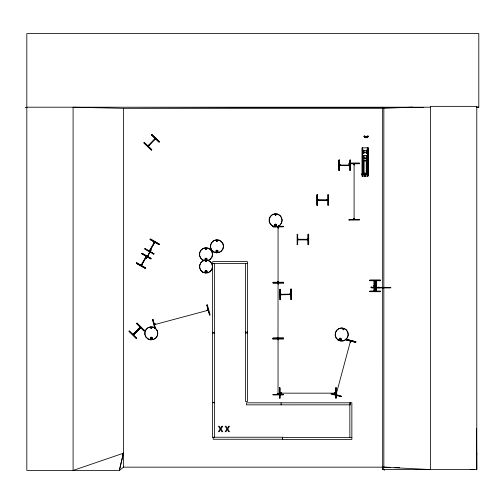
<?xml version="1.0" encoding="UTF-8"?>
<svg xmlns="http://www.w3.org/2000/svg" width="504" height="504" viewBox="0 0 504 504"><rect width="100%" height="100%" fill="white"/><g stroke="black" fill="none" stroke-linecap="round" stroke-linejoin="round"><path stroke-width="0.76" d="M336.741 393.996L336.281 393.876M350.519 340.962C349.379 342.008 351.238 342.808 350.916 341.095M350.23 341.857L350.69 341.977M350.872 341.277L350.412 341.158M278.422 282.807C279.31 284.262 277.225 284.25 278.063 282.807M278.063 338.543C277.206 337.182 279.21 336.968 278.479 338.512M278.517 339.57C277.906 340.622 277.584 338.121 278.46 338.846M354.451 163.756C355.339 165.218 353.254 165.199 354.091 163.762M354.091 219.492C353.216 218.043 355.339 218.056 354.451 219.492M151.773 328.072C150.696 325.88 150.746 330 151.773 327.808M205.437 248.926C206.923 247.206 206.293 250.627 205.506 249.064M205.689 248.926C206.923 248.302 205.481 249.512 205.934 249.197M206.312 261.236C205.745 260.033 205.758 262.307 206.312 261.091M216.474 240.925L216.733 240.477M217.262 240.925C216.38 241.945 217.016 239.746 217.23 241.063M476.519 456.044L476.86 453.789M343.684 329.49C342.726 328.482 343.665 330.139 343.369 329.666M278.479 227.77L278.025 227.852L278.057 226.832M278 281.629L278.504 281.516L278.416 282.568M278.013 283.027L278.479 283.021M278.473 282.347L278.019 282.429M278.032 283.828L278.485 283.746M278.006 337.604L278.473 337.598M278.479 338.323L278.416 337.491M277.981 393.429L278.454 393.422M354.035 163.976L354.507 163.976M354.514 164.701L354.06 164.776M354.029 218.553L354.501 218.553M354.507 219.278L354.054 219.353M154.306 324.324L155.276 324.022L155.389 324.444M336.099 394.575C335.885 392.918 337.598 394.071 336.451 394.89M336.363 393.781L336.124 394.695L336.559 394.695M336.477 394.783L336.741 393.914M350.255 341.977L350.494 341.069L336.099 394.651M350.608 342.071L350.847 341.158M341.164 396.717L341.309 396.157L331.235 393.529L331.09 394.09L341.176 396.673M345.807 339.135L355.881 341.762L355.736 342.323L345.662 339.696L355.767 342.185M366.395 137.498L365.935 136.874L366.402 136.735L365.879 136.685M365.419 175.619L364.789 175.669L365.425 175.556L364.789 175.442L365.425 175.335L364.789 175.222L365.425 175.108L364.789 174.995L365.425 174.882L364.846 174.554M141.876 264.732C141.845 263.535 140.276 265.425 141.498 265.406L146.563 256.505M146.147 256.271C144.881 256.958 146.343 258.048 146.462 256.448M149.606 251.206L149.656 250.154L150.142 250.337M153.922 242.764L154.18 243.161M154.734 242.399L149.656 251.112M371.19 287.828C370.969 284.861 374.516 289.535 371.19 287.305M378.498 287.356L378.58 287.816L378.58 287.356M145.593 257.034L145.971 257.55M150.828 327.682L150.91 328.306M151.553 328.098C151.345 326.762 150.583 328.86 151.54 328.01M205.55 260.877L206.042 261.733L206.539 260.877M206.489 261.418L206.546 261.028M275.121 214.597C275.461 216.985 276.891 213.249 275.115 214.748M374.585 285.554C375.871 284.514 375.871 287.312 374.585 286.272M375.637 286.272L374.075 286.493L374.075 285.333L375.637 285.554M365.387 174.542L364.783 174.554M155.182 323.971C156.353 324.286 154.022 325.244 154.495 324.217M208.234 310.25C207.113 311.459 206.665 309.443 208.139 309.897M122.774 454.57L123.423 453.209L123.423 108.341L73.093 107.207L73.093 470.44L123.423 453.209L123.486 467.158L119.423 470.44L26.825 470.44L26.825 33.56L478.8 33.56L478.8 107.207L476.444 107.213L478.8 107.207M342.89 329.225C345.448 328.583 341.762 330.882 343.407 328.873M382.675 469.583L383.846 467.158L383.846 108.335L382.649 107.081L382.675 469.583L476.79 469.583L476.79 106.357L430.529 106.357L430.529 469.583L383.846 467.158L123.486 467.158M289.642 294.72L289.781 294.034L290.833 294.103M280.01 392.799L281.056 392.704L280.948 393.265M317.488 199.874L318.503 199.836L318.427 200.29M297.694 239.287L298.74 239.192L298.633 239.759M339.45 165.073L340.502 164.978L340.71 165.438M326.957 200.34L326.85 199.779L327.896 199.874M306.904 239.765L307.056 239.192L308.101 239.287M348.699 165.551L348.812 164.978L349.864 165.073M136.634 262.836L136.351 263.34L145.398 268.487L145.681 267.983L136.634 262.836L145.65 268.046M141.781 253.789L142.071 253.285L151.118 258.432L150.828 258.936L141.794 253.77M150.072 239.494L150.356 238.991L159.403 244.138L159.119 244.642L150.072 239.494L159.151 244.579M141.057 265.224L141.523 264.411L141.851 264.632L141.473 265.337L146.469 256.448M141.574 264.317L145.58 257.279M145.631 257.185L146.097 256.366L146.412 256.542M149.341 250.929L149.808 250.116L150.123 250.293M149.858 250.022L154.438 241.977M153.915 242.89L154.382 242.071L154.715 242.298M154.854 242.21L149.688 251.055M153.682 254.192L153.972 253.688M147.288 256.876L150.28 251.698M371.801 287.356L371.876 287.771M379.241 287.759C379.682 286.908 377.351 287.028 377.969 287.771M148.031 145.769L148.371 146.097M148.869 145.574L148.598 145.202L147.918 145.965M148.907 145.612L148.491 145.209M155.125 138.449L154.394 139.154L154.772 139.419M133.472 333.761C134.492 333.799 132.905 335.324 132.955 334.272M133.837 334.133L133.516 333.661L132.842 334.467M140.011 327.222C141.044 327.241 139.463 328.728 139.501 327.732M140.383 327.594L133.176 334.643M154.394 139.054L154.722 139.728M205.594 260.902L206.489 260.902M275.392 214.66C275.241 216.002 276.52 214.175 275.373 214.742M290.846 294.575L280.602 294.796C279.934 293.895 282.379 294.053 281.371 294.771M281.446 294.701L281.364 294.248M289.901 294.538L289.888 294.065M290.701 294.506L290.613 294.053M280.224 393.214L280.224 392.748M281.024 393.196L280.948 392.742M334.801 393.221L334.725 392.767L335.74 392.799M335.74 393.164L334.694 393.265L334.801 392.698M349.87 165.551L339.62 165.551L339.671 165.022M340.471 165.476L340.395 165.022M327.902 200.346L317.659 200.346L317.709 199.817M348.925 165.488L348.925 165.022M349.719 165.476L349.644 165.022M326.957 200.29L326.957 199.817M308.108 239.765L297.864 239.765L297.908 239.236M307.163 239.702L307.163 239.236M343.816 329.673L343.489 329.893M155.471 138.776L148.296 146.091M147.993 145.889L148.642 145.209M148.718 145.127L154.325 139.287M154.4 139.205L155.383 138.701L148.258 146.135M151.408 150.11L151.805 149.688L144.295 142.487L143.892 142.903L151.408 150.11L143.923 142.871M140.54 327.436L133.541 334.921L140.704 327.594L133.22 334.599M133.459 334.839L140.622 327.518M132.917 334.391L133.585 333.724M133.661 333.648L140.2 327.102M139.463 327.846L140.125 327.184M136.653 338.272L136.244 338.682L128.917 331.286L129.289 330.914L136.653 338.272L129.188 331.015M278.466 281.623L277.943 281.629L278.057 282.568M278.428 283.853L278.422 282.914M278.006 339.652L278.447 339.646L278.403 338.631M277.988 394.153C279.581 394.286 277.238 391.923 278.044 394.367M207.22 310.099L207.339 310.552M208.039 310.357L207.913 309.903M379.184 287.828L379.184 287.248M152.97 319.479L152.416 319.637L154.822 328.224M154.407 324.299L155.314 324.047M155.408 324.4L154.501 324.645L208.127 310.275L207.22 310.527M207.125 310.18L208.032 309.928M290.625 294.575L280.539 294.683M335.525 393.214L335.525 392.748M349.644 165.545L339.671 165.488M327.682 200.29L327.682 199.817M327.682 200.34L317.709 200.29M298.633 239.702L298.633 239.236M307.887 239.702L307.887 239.236M307.887 239.759L297.908 239.759M377.969 287.248L377.969 287.828M412.631 107.113L383.846 108.335L123.423 108.335L423.763 107.383M280.533 294.323L281.471 294.298M281.579 294.298L289.674 294.128M289.781 294.122L290.72 294.103M290.947 299.489L291.52 299.477L291.299 289.069L290.726 289.082L290.966 299.483L290.871 289.076M349.064 163.214L359.472 163.151L359.472 163.724L349.064 163.794L349.064 163.214L359.472 163.195M349.064 163.649L359.472 163.655M349.07 219.668L359.478 219.605M349.07 220.059L359.478 220.04L359.478 219.461L349.064 219.523L349.07 220.103M277.49 226.258L283.437 226.271L283.443 226.8L273.029 226.863L273.029 226.29M273.029 226.794L283.443 226.655M278.473 227.046C276.979 226.92 279.21 229.207 278.416 226.832M283.443 282.246L273.036 282.259L273.036 283.179L283.443 283.065M283.443 282.53L273.036 282.599L283.45 282.631M273.042 282.839L283.45 282.776M273.011 338.134L283.424 338.071M273.017 338.524L283.424 338.455M273.042 339.104L283.456 339.085L283.424 338.02L273.011 338.089L273.042 339.154M279.399 387.784L279.972 387.778L280.041 398.185L279.462 398.191L279.443 387.784M280.117 392.799L281.056 392.792M281.056 393.158L280.117 393.164L335.632 393.164L334.694 393.17M334.694 392.805L335.632 392.799M280.948 393.208L280.041 393.214M273.017 394.544L283.431 394.481M25.2 107.51L26.825 107.51M26.825 107.207L430.529 107.207M363.844 136.351L368.474 136.351M363.844 136.496L368.474 136.496M368.122 147.842L362.105 147.867L362.137 176.06M362.515 150.727L367.718 150.727M362.515 152.636L367.718 152.636M362.515 155.497L367.718 155.497M362.508 158.042L367.712 158.042M350.444 160.052L349.864 160.052L349.889 170.459L350.444 170.459L350.393 160.052M362.508 160.902L367.712 160.902M339.564 165.073L340.502 165.073M340.609 165.073L348.705 165.073M348.812 165.073L349.757 165.073M339.45 170.459L338.877 170.459L338.877 160.052L339.45 160.052L339.431 170.459L339.381 160.052M362.515 173.174L367.718 173.174M361.645 173.981L368.581 173.981M361.645 174.195L368.581 174.195M364.682 174.523L365.532 174.485M362.105 176.06L368.122 176.035L368.096 147.842M327.896 194.846L328.476 194.846L328.476 205.254L327.896 205.254L327.972 194.846M317.596 199.874L318.541 199.874M318.427 199.76L326.743 199.874M326.85 199.874L327.789 199.874M297.801 239.287L298.74 239.287M298.847 239.287L306.949 239.287M307.056 239.287L307.994 239.287M297.114 244.673L297.694 244.673L297.694 234.266L297.114 234.266L297.165 244.673M369.854 280.18L380.262 280.18M369.854 280.564L380.262 280.564M369.854 280.633L380.262 280.633M374.881 283.456L375.304 283.456M371.032 287.356L390.191 287.356L390.191 287.721L371.032 287.721M375.593 287.828L390.965 287.828M380.262 291.192L369.854 291.117L369.854 291.696L380.262 291.696L380.262 291.117M369.854 291.262L380.262 291.262M369.854 291.495L380.098 291.495L369.854 291.608M245.536 332.073L247.558 332.073M212.423 332.867L214.446 332.867L214.446 402.261L212.423 402.261L212.474 263.554L214.496 263.554L214.496 332.949L212.474 332.949M245.549 332.986L247.577 332.986M351.874 437.453L282.454 437.377L282.454 439.406L351.849 439.406L351.874 402.759L349.845 402.759L349.845 437.453M383.846 467.158L390.096 467.321M394.783 467.447L399.477 467.573M470.572 469.482L474.478 469.583M216.84 241.479C219.114 239.639 215.284 240.748 216.544 241.183M365.98 136.735L366.345 136.748M345.794 339.179L355.868 341.813M345.681 339.627L355.748 342.254M331.204 393.668L341.271 396.301M372.406 287.305L372.406 287.771L372.368 287.356M206.136 248.428L206.52 248.926M150.331 239.035L159.377 244.182M150.142 239.368L159.188 244.516M153.865 242.985L154.274 243.224M153.934 253.751L144.919 248.541L144.635 249.045L153.707 254.148M144.85 248.667L153.896 253.814M142.046 253.329L151.093 258.476M141.857 253.663L150.866 258.873M136.565 262.962L145.612 268.109M136.376 263.296L145.423 268.443M278.069 283.859L278.063 282.914L278.006 338.323M151.862 134.593L159.377 141.794M151.547 134.921L159.113 142.071M144.194 142.594L151.754 149.745M139.721 328.274L139.387 327.921M137.025 323.177L144.383 330.536M136.754 323.448L144.113 330.813M136.704 323.499L144.062 330.863M206.873 305.033L209.702 315.057M155.352 328.136L152.951 319.486L155.194 328.123M384.155 469.583L384.262 470.44M291.255 289.069L291.476 299.477M280.243 289.302L280.463 299.71M279.789 289.309L280.01 299.716M476.532 428.702L476.79 469.583M354.451 163.869L354.457 164.808M354.444 218.446L354.451 219.385M354.098 164.808L354.091 163.869L354.091 219.385L354.085 218.446M335.784 387.778L335.847 398.185M283.443 282.196L283.443 283.109M279.903 387.778L279.896 398.185M278.416 226.939L278.422 227.877M278.063 227.884L278.057 226.945L278.057 282.461L278.05 281.522M278.41 281.516L278.416 282.454M278.403 338.738L278.41 339.677M278.057 337.491L278.063 338.436M278.05 339.683L278.044 338.745L278.044 394.26L278.038 393.322M278.397 393.315L278.403 394.254M389.504 287.356L389.504 287.721M383.412 287.356L383.412 287.721M382.725 287.356L382.725 287.721M378.302 287.356L378.302 287.721M375.776 280.709L375.776 291.117M375.707 280.709L375.656 291.117L375.637 280.709M375.121 285.333L375.121 286.493M374.478 280.709L374.403 291.117M374.333 280.709L374.333 291.117M374.27 285.333L374.27 285.768L375.908 285.768L374.27 286.058L374.27 286.493M373.949 280.709L373.899 291.117M367.996 147.842L367.996 176.035M367.762 147.842L367.718 176.035M367.662 150.192L367.662 153.323M367.662 155.673L367.662 158.804M367.662 160.373L367.662 173.685M367.435 150.192L367.435 153.323M367.435 155.673L367.435 158.804M367.435 160.373L367.435 173.685M367.309 150.192L367.334 153.323M367.334 155.673L367.309 158.804M367.309 160.373L367.309 176.035M367.088 150.192L367.114 153.323M367.088 155.673L367.114 158.804M367.088 160.373L367.114 173.685M366.981 150.192L366.981 153.323M366.981 155.673L366.981 158.804M366.981 160.373L366.981 173.685M366.755 150.192L366.755 153.323M366.755 155.673L366.755 158.804M366.755 160.373L366.755 173.685M366.647 150.192L366.698 153.323M366.647 155.673L366.698 158.804M366.698 160.373L366.647 173.685M366.421 150.192L366.421 153.323M366.421 155.673L366.421 158.804M366.421 160.373L366.421 173.685M366.32 150.192L366.32 153.323M366.32 155.673L366.32 158.804M366.32 160.373L366.32 173.685M366.295 150.192L366.295 153.323M366.295 155.673L366.295 158.804M366.295 160.373L366.295 173.685M365.91 176.035L364.316 176.035M365.293 174.485L364.921 174.485M365.287 176.079L364.928 176.079M363.913 150.217L363.938 153.348M363.938 155.698L363.913 158.829M363.938 160.398L363.913 173.71M363.812 150.217L363.812 153.348M363.812 155.698L363.812 158.829M363.812 160.398L363.812 173.71M363.579 150.217L363.579 153.348M363.579 155.698L363.579 158.829M363.579 160.398L363.579 173.71M363.523 150.217L363.479 153.348M363.523 155.698L363.479 158.829M363.523 160.398L363.479 173.71M363.245 150.217L363.245 153.348M363.245 155.698L363.245 158.829M363.245 160.398L363.245 173.71M363.145 150.217L363.119 153.348M363.119 155.698L363.145 158.829M363.145 160.398L363.119 173.71M362.924 150.217L362.899 153.348M362.924 155.698L362.899 158.829M362.924 160.398L362.918 176.035M362.798 150.217L362.798 153.348M362.798 155.698L362.798 158.829M362.798 160.398L362.798 173.71M362.565 147.867L362.565 176.06M362.515 147.867L362.515 176.06M362.237 147.867L362.237 176.06M350.009 160.052L349.934 170.459M339.312 160.052L339.312 170.459M338.921 160.052L338.921 170.459M328.041 194.846L328.041 205.254M318.648 199.874L318.711 200.346M317.419 194.846L317.419 205.254M317.344 194.846L317.344 205.254M316.959 194.846L316.959 205.254M308.631 234.266L308.631 244.673M308.246 234.266L308.246 244.673M308.177 234.266L308.177 244.673M297.618 234.266L297.618 244.673M281.081 402.822L281.15 404.851M247.426 263.63L247.426 261.608L212.726 261.608L212.726 263.63L247.577 263.592L247.558 401.468L245.536 401.468L245.549 263.592M150.677 338.045C151.439 340.421 152.523 336.37 150.677 338.045M205.405 259.037C206.167 261.412 207.251 257.361 205.405 259.037M205.443 271.272C206.205 273.641 207.289 269.596 205.443 271.272M216.386 251.036C217.148 253.411 218.232 249.36 216.386 251.036M275.014 224.992C275.776 227.361 276.86 223.316 275.014 224.992M339.589 338.953C340.213 341.359 341.523 337.378 339.589 338.953M123.423 453.209L119.353 470.44L123.423 453.209M366.345 137.46L365.935 137.479L366.364 137.447M151.213 249.776L146.185 258.703L151.213 249.776M221.943 426.239L220.607 428.4L219.297 426.239L218.459 426.239L220.154 428.986L218.408 431.733L219.202 431.733L220.563 429.534L221.905 431.733L222.743 431.733L221.017 428.948L222.737 426.239L221.943 426.239M228.696 426.239L227.367 428.4L226.05 426.239L225.212 426.239L226.907 428.986L225.162 431.733L225.956 431.733L227.317 429.534L228.659 431.733L229.496 431.733L227.77 428.948L229.49 426.239L228.696 426.239M151.899 134.555L151.496 134.971L159.025 142.16L159.409 141.756L151.899 134.555M137.063 323.146L136.653 323.555L144.012 330.914L144.421 330.504L137.063 323.146M207.364 304.901L206.804 305.052L209.563 315.094L210.124 314.937L207.364 304.901M280.318 289.302L279.739 289.315L279.959 299.716L280.539 299.71L280.318 289.302M283.45 338.505L273.017 338.594L283.45 338.581M336.288 387.771L335.708 387.778L335.777 398.185L336.351 398.179L336.288 387.771M283.424 394.336L273.017 394.399L273.023 394.979L283.431 394.909L283.424 394.336M364.688 135.815L364.424 137.724L364.688 135.815M367.895 135.815L367.624 137.724L367.895 135.815M366.685 137.554L365.627 137.724L366.685 137.554M317.488 194.846L316.909 194.846L316.909 205.254L317.488 205.254L317.488 194.846M308.681 234.266L308.101 234.266L308.101 244.673L308.681 244.673L308.681 234.266M380.262 280.13L369.854 280.13L369.854 280.709L380.262 280.709L380.262 280.13M214.528 402.759L212.505 402.759L212.505 437.453L214.528 437.453L214.528 402.759M350.475 402.822L246.45 402.822L246.45 404.851L350.475 404.844L350.475 402.822M282.599 437.233L213.205 437.233L213.205 439.255L282.599 439.255L282.599 437.233M376.211 291.117L376.211 280.709L376.167 291.117M150.923 338.82A0.706 0.706 0 0 0 151.981 338.209A0.706 0.706 0 0 0 150.923 337.598A0.706 0.706 0 0 0 150.923 338.82M150.809 339.016A0.939 0.939 0 0 0 152.214 338.209A0.939 0.939 0 0 0 150.809 337.396A1.008 1.008 0 0 0 150.772 339.079A1.008 1.008 0 0 0 152.284 338.209A1.008 1.008 0 0 0 150.772 337.334A0.939 0.939 0 0 0 150.809 339.016M148.031 338.965A6.495 6.495 0 0 0 157.771 333.339A6.495 6.495 0 0 0 148.031 327.72A6.495 6.495 0 0 0 148.031 338.965A6.483 6.483 0 0 0 157.758 333.339A6.483 6.483 0 0 0 148.037 327.732A6.483 6.483 0 0 0 148.037 338.953M275.115 225.647A0.706 0.706 0 0 0 276.299 225.332A0.706 0.706 0 0 0 275.43 224.469A0.706 0.706 0 0 0 275.115 225.647M274.951 225.811A0.939 0.939 0 0 0 276.52 225.395A0.939 0.939 0 0 0 275.373 224.249A0.939 0.939 0 0 0 274.951 225.811M272.381 225.887A6.464 6.464 0 0 0 282.082 220.286A6.495 6.495 0 0 0 272.368 214.66A6.495 6.495 0 0 0 272.368 225.912A6.495 6.495 0 0 0 282.108 220.286A6.464 6.464 0 0 0 272.381 214.685A6.464 6.464 0 0 0 272.381 225.887M274.901 225.861A1.008 1.008 0 0 0 276.589 225.414A1.008 1.008 0 0 0 275.354 224.179A1.008 1.008 0 0 0 274.901 225.861M205.651 259.806A0.706 0.706 0 0 0 206.709 259.195A0.706 0.706 0 0 0 205.651 258.584A0.706 0.706 0 0 0 205.651 259.806M205.342 259.856A0.939 0.939 0 0 0 206.911 259.44A0.939 0.939 0 0 0 205.764 258.294A0.939 0.939 0 0 0 205.342 259.856M202.772 259.932A6.464 6.464 0 0 0 212.474 254.331A6.464 6.464 0 0 0 202.772 248.73A6.464 6.464 0 0 0 202.772 259.932M202.715 260.033A6.583 6.583 0 0 0 212.587 254.331A6.583 6.583 0 0 0 202.715 248.629A6.583 6.583 0 0 0 202.715 260.033M205.292 259.906A1.008 1.008 0 0 0 206.98 259.459A1.008 1.008 0 0 0 205.745 258.224A1.008 1.008 0 0 0 205.292 259.906M205.689 272.04A0.706 0.706 0 0 0 206.747 271.429A0.706 0.706 0 0 0 205.689 270.818A0.706 0.706 0 0 0 205.689 272.04M205.575 272.242A0.939 0.939 0 0 0 206.98 271.429A0.939 0.939 0 0 0 205.575 270.617A1.008 1.008 0 0 0 205.537 272.305A1.008 1.008 0 0 0 207.049 271.429A1.008 1.008 0 0 0 205.537 270.56A0.939 0.939 0 0 0 205.575 272.242M202.816 272.154A6.451 6.451 0 0 0 212.499 266.566A6.451 6.451 0 0 0 202.816 260.978A6.451 6.451 0 0 0 202.816 272.154A6.502 6.502 0 0 0 212.549 266.566A6.502 6.502 0 0 0 202.791 260.933A6.502 6.502 0 0 0 202.791 272.198M216.638 251.805A0.706 0.706 0 0 0 217.697 251.194A0.706 0.706 0 0 0 216.638 250.583A0.706 0.706 0 0 0 216.638 251.805M216.323 251.861A0.939 0.939 0 0 0 217.892 251.439A0.939 0.939 0 0 0 216.745 250.293A0.939 0.939 0 0 0 216.323 251.861M213.746 251.943A6.483 6.483 0 0 0 223.467 246.33A6.502 6.502 0 0 0 213.734 240.698A6.502 6.502 0 0 0 213.734 251.962A6.502 6.502 0 0 0 223.493 246.33A6.483 6.483 0 0 0 213.746 240.717A6.483 6.483 0 0 0 213.746 251.943M216.487 252.069A1.008 1.008 0 0 0 217.993 251.194A1.008 1.008 0 0 0 216.487 250.324A1.008 1.008 0 0 0 216.487 252.069M339.791 339.734A0.706 0.706 0 0 0 340.88 339.186A0.706 0.706 0 0 0 339.86 338.512A0.706 0.706 0 0 0 339.791 339.734M339.664 339.929A0.939 0.939 0 0 0 341.114 339.198A1.008 1.008 0 0 0 339.721 338.247A1.008 1.008 0 0 0 339.627 339.986A1.008 1.008 0 0 0 341.183 339.198A0.939 0.939 0 0 0 339.753 338.31A0.939 0.939 0 0 0 339.664 339.929M338.152 339.942A6.483 6.483 0 0 0 348.163 334.883A6.483 6.483 0 0 0 338.77 328.74A6.483 6.483 0 0 0 338.152 339.942M338.096 340.03A6.583 6.583 0 0 0 348.27 334.889A6.583 6.583 0 0 0 338.726 328.646A6.583 6.583 0 0 0 338.096 340.03M364.531 160.474A1.159 1.159 0 0 0 366.263 159.472A1.159 1.159 0 0 0 364.531 158.47A1.159 1.159 0 0 0 364.531 160.474"/></g></svg>
